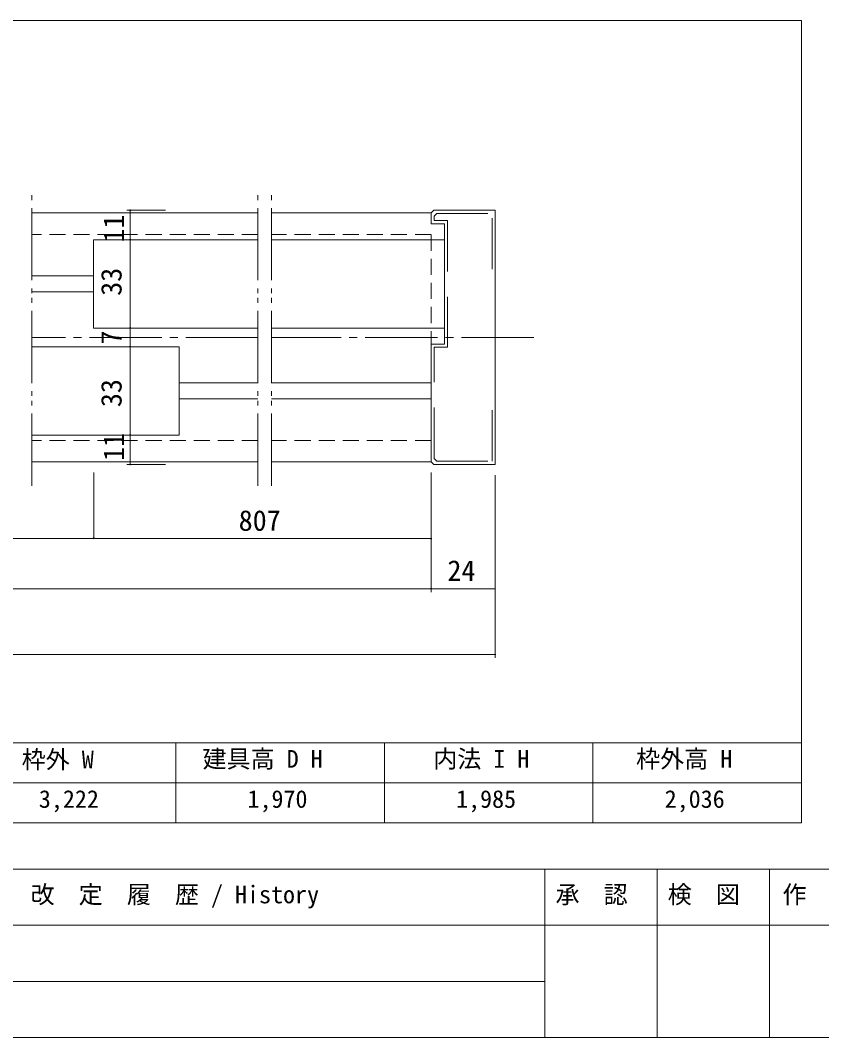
# Model space of a CAD drawing. Units: millimetres on the paper, enlarged 10 times, with parts at other scales. Extents: x -2000 to 2000, y -1385 to 1385.
# Drawn here: x -594 to 405, y -1385 to -118 of the extents above; entities that cross this region are included whole.
import ezdxf
from ezdxf.enums import TextEntityAlignment as Align

# ---------------------------------------------------------------- set-up
doc = ezdxf.new("R2010")
doc.units = ezdxf.units.MM
doc.header["$LTSCALE"] = 10
for name, pattern in [('CHAIN2', [12, 9, -1, 1, -1]), ('DOUBLE_CHAIN2', [12.8, 9, -1, 0.6, -0.6, 0.6, -1]), ('USER2', [9.525, 6.35, -3.175]), ('USER9', [3, 2, -1])]:
    doc.linetypes.add(name, pattern=pattern)
for name, color, linetype, lineweight in [('1-0_H-SYM', 7, 'Continuous', 20), ('1-1_0', 7, 'Continuous', 20), ('2-0_18', 7, 'Continuous', 18), ('2-9', 7, 'Continuous', 18)]:
    doc.layers.add(name, color=color, linetype=linetype, lineweight=lineweight)
doc.styles.add('ＭＳ ゴシック', font='')
doc.styles.get('ＭＳ ゴシック').set_extended_font_data('MS Gothic')

msp = doc.modelspace()

# ---------------------------------------------------------------- linework, layer by layer
at = {"layer": '1-0_H-SYM'}
for p, q in [((380, -117.5), (-1950, -117.5)), ((380, -117.5), (-1950, -117.5)), ((380, -1017.5), (380, -117.5)), ((380, -1017.5), (-1950, -1017.5)), ((380, -1067.5), (-1950, -1067.5)), ((380, -1117.5), (-1950, -1117.5)), ((2000, -1175), (-2000, -1175)), ((2000, -1175), (-2000, -1175)), ((60, -1175), (60, -1385)), ((200, -1175), (200, -1385)), ((340, -1175), (340, -1385)), ((2000, -1245), (-1190, -1245)), ((2000, -1245), (-1190, -1245)), ((60, -1315), (-1190, -1315)), ((-2000, -1385), (2000, -1385)), ((-2000, -1385), (2000, -1385))]:
    msp.add_line(p, q, dxfattribs=at)
at = {"layer": '1-1_0'}
for p, q in [((380, -117.5), (-1950, -117.5)), ((380, -117.5), (-1950, -117.5)), ((380, -117.5), (-1950, -117.5)), ((380, -117.5), (-1950, -117.5)), ((380, -1017.5), (380, -117.5)), ((380, -1017.5), (380, -117.5)), ((380, -1017.5), (-1950, -1017.5)), ((380, -1017.5), (-1950, -1017.5)), ((380, -1017.5), (-1950, -1017.5)), ((-400, -1017.5), (-400, -1117.5)), ((-140, -1017.5), (-140, -1117.5)), ((120, -1017.5), (120, -1117.5)), ((380, -1017.5), (380, -1117.5))]:
    msp.add_line(p, q, dxfattribs=at)
at = {"layer": '2-0_18', "color": 4, "lineweight": 9}
for p, q in [((-412.76, -354.16), (-461, -354.16)), ((-456.83, -390.83), (-456.83, -354.16)), ((-456.83, -390.83), (-456.83, -634.16)), ((-456.83, -670.83), (-456.83, -634.16)), ((-412.76, -670.83), (-461, -670.83)), ((-502.34, -680.83), (-502.34, -762.8)), ((-81.84, -680.83), (-81.84, -829.79)), ((-81.84, -680.83), (-81.84, -829.79)), ((-81.84, -680.83), (-81.84, -767.43)), ((-1.84, -684.16), (-1.84, -829.79)), ((-1.84, -684.16), (-1.84, -911.8)), ((-81.84, -763.27), (-1463.29, -763.27)), ((-502.34, -762.8), (-502.56, -763.27)), ((-81.84, -825.62), (-785, -825.62)), ((-1.84, -825.62), (-81.84, -825.62)), ((-1.84, -907.63), (-785, -907.63))]:
    msp.add_line(p, q, dxfattribs=at)
at = {"layer": '2-0_18', "lineweight": 20}
for p, q in [((-81.84, -357.49), (-78.51, -354.16)), ((-78.51, -354.16), (-1.84, -354.16)), ((-1.84, -354.16), (-1.84, -670.83)), ((-297.57, -357.49), (-579.55, -357.49)), ((-81.84, -357.49), (-280.91, -357.49)), ((-81.84, -357.49), (-81.84, -370.83)), ((-65.18, -370.83), (-81.84, -370.83)), ((-65.18, -370.83), (-65.18, -520.83)), ((-297.57, -390.83), (-502.56, -390.83)), ((-65.18, -390.83), (-280.91, -390.83)), ((-65.18, -390.83), (-65.18, -500.83)), ((-502.56, -435.83), (-579.55, -435.83)), ((-502.56, -455.83), (-579.55, -455.83)), ((-65.18, -500.83), (-280.91, -500.83)), ((-579.55, -524.16), (-412.57, -524.16)), ((-579.55, -524.16), (-395.9, -524.16)), ((-395.9, -524.16), (-395.9, -634.16)), ((-65.18, -520.83), (-81.84, -520.83)), ((-81.84, -667.49), (-81.84, -520.83)), ((-395.9, -569.16), (-297.57, -569.16)), ((-280.91, -569.16), (-81.84, -569.16)), ((-280.91, -569.16), (-81.84, -569.16)), ((-395.9, -589.16), (-297.57, -589.16)), ((-280.91, -589.16), (-81.84, -589.16)), ((-280.91, -589.16), (-81.84, -589.16)), ((-579.55, -634.16), (-412.57, -634.16)), ((-579.55, -634.16), (-395.9, -634.16)), ((-579.55, -667.49), (-297.57, -667.49)), ((-280.91, -667.49), (-227.22, -667.49)), ((-81.84, -667.49), (-280.91, -667.49)), ((-154.49, -667.49), (-81.84, -667.49)), ((-78.51, -670.83), (-81.84, -667.49)), ((-78.51, -670.83), (-1.84, -670.83))]:
    msp.add_line(p, q, dxfattribs=at)
at = {"layer": '2-0_18', "linetype": 'USER2', "lineweight": 20}
for p, q in [((-74.51, -358.16), (-77.84, -361.49)), ((-77.84, -361.49), (-77.84, -366.83)), ((-74.51, -358.16), (-5.84, -358.16)), ((-5.84, -427.49), (-5.84, -358.16)), ((-77.84, -663.49), (-77.84, -524.83)), ((-5.84, -666.83), (-5.84, -597.49)), ((-77.84, -663.49), (-74.51, -666.83)), ((-74.51, -666.83), (-5.84, -666.83))]:
    msp.add_line(p, q, dxfattribs=at)
at = {"layer": '2-0_18', "linetype": 'USER9'}
for p, q in [((-297.57, -384.16), (-579.55, -384.16)), ((-81.84, -384.16), (-280.91, -384.16)), ((-81.84, -384.64), (-81.84, -520.83)), ((-297.57, -640.83), (-579.55, -640.83)), ((-81.84, -640.83), (-280.91, -640.83))]:
    msp.add_line(p, q, dxfattribs=at)
at = {"layer": '2-0_18', "linetype": 'USER2', "lineweight": 20}
msp.add_lwpolyline([(-77.84, -366.83), (-61.18, -366.83), (-61.18, -524.83), (-77.84, -524.83)], dxfattribs=at)
at = {"layer": '2-0_18', "lineweight": 20}
msp.add_lwpolyline([(-297.57, -500.83), (-502.56, -500.83), (-502.56, -390.83)], dxfattribs=at)
at = {"layer": '2-0_18', "color": 4, "lineweight": 9}
for centre, start, end in [((-456.83, -354.16), 90, 270), ((-456.83, -354.16), 90, 270), ((-456.83, -354.16), 270, 90), ((-456.83, -354.16), 270, 90), ((-456.83, -390.83), 0, 180), ((-456.83, -390.83), 0, 180), ((-456.83, -390.83), 90, 270), ((-456.83, -390.83), 90, 270), ((-456.83, -390.83), 180, 0), ((-456.83, -390.83), 180, 0), ((-456.83, -390.83), 270, 90), ((-456.83, -390.83), 270, 90), ((-456.83, -500.83), 0, 180), ((-456.83, -500.83), 0, 180), ((-456.83, -500.83), 180, 0), ((-456.83, -500.83), 180, 0), ((-456.83, -524.16), 0, 180), ((-456.83, -524.16), 0, 180), ((-456.83, -524.16), 180, 0), ((-456.83, -524.16), 180, 0), ((-456.83, -634.16), 90, 270), ((-456.83, -634.16), 90, 270), ((-456.83, -634.16), 270, 90), ((-456.83, -634.16), 270, 90), ((-456.83, -670.83), 90, 270), ((-456.83, -670.83), 90, 270), ((-456.83, -670.83), 270, 90), ((-456.83, -670.83), 270, 90), ((-502.34, -762.8), 0, 180), ((-502.34, -762.8), 180, 0), ((-81.84, -763.27), 0, 180), ((-81.84, -763.27), 180, 0), ((-81.84, -825.62), 0, 180), ((-81.84, -825.62), 180, 0), ((-1.84, -907.63), 0, 180), ((-1.84, -907.63), 180, 0)]:
    msp.add_arc(centre, 0.521, start, end, dxfattribs=at)
at = {"layer": '2-9', "linetype": 'DOUBLE_CHAIN2', "lineweight": 20}
for p, q in [((-579.55, -697.4), (-579.55, -330.63)), ((-297.57, -697.4), (-297.57, -330.63)), ((-280.91, -697.4), (-280.91, -330.63))]:
    msp.add_line(p, q, dxfattribs=at)
at = {"layer": '2-9', "color": 4, "linetype": 'CHAIN2', "lineweight": 9}
for p, q in [((-297.57, -512.49), (-579.55, -512.49)), ((46.09, -512.5), (-280.91, -512.5))]:
    msp.add_line(p, q, dxfattribs=at)

# ---------------------------------------------------------------- texts
at = {"layer": '1-0_H-SYM', "style": 'ＭＳ ゴシック'}
for s, p in [('枠外 W', (-592.08, -1056.02)), ('建具高 D H', (-366.7, -1055.24)), ('内法 I H', (-79.13, -1055.24)), ('枠外高 H', (173.69, -1055.24)), ('3,222', (-570.67, -1105.25)), ('1,970', (-310.67, -1105.25)), ('1,985', (-50.67, -1105.25)), ('2,036', (209.33, -1105.25)), ('改\u3000定\u3000履\u3000歴 / History', (-581.02, -1224.21)), ('承\u3000認', (73.24, -1224.21)), ('検\u3000図', (213.1, -1224.21)), ('作\u3000成', (356.17, -1224.21))]:
    msp.add_text(s, height=21.99, dxfattribs=at).set_placement(p, align=Align.BOTTOM_LEFT)
at = {"layer": '2-0_18', "style": 'ＭＳ ゴシック'}
for s, p in [('11', (-456.83, -394.35)), ('33', (-459.83, -460.67)), ('7', (-459.83, -521.38)), ('33', (-459.83, -599.37)), ('11', (-456.83, -666.5))]:
    msp.add_text(s, height=25.66, rotation=90, dxfattribs=at).set_placement(p, align=Align.BOTTOM_LEFT)
for s, p in [('807', (-321.61, -761.18)), ('24', (-61.4, -823.54))]:
    msp.add_text(s, height=25.66, dxfattribs=at).set_placement(p, align=Align.BOTTOM_LEFT)

doc.saveas('drawing.dxf')
